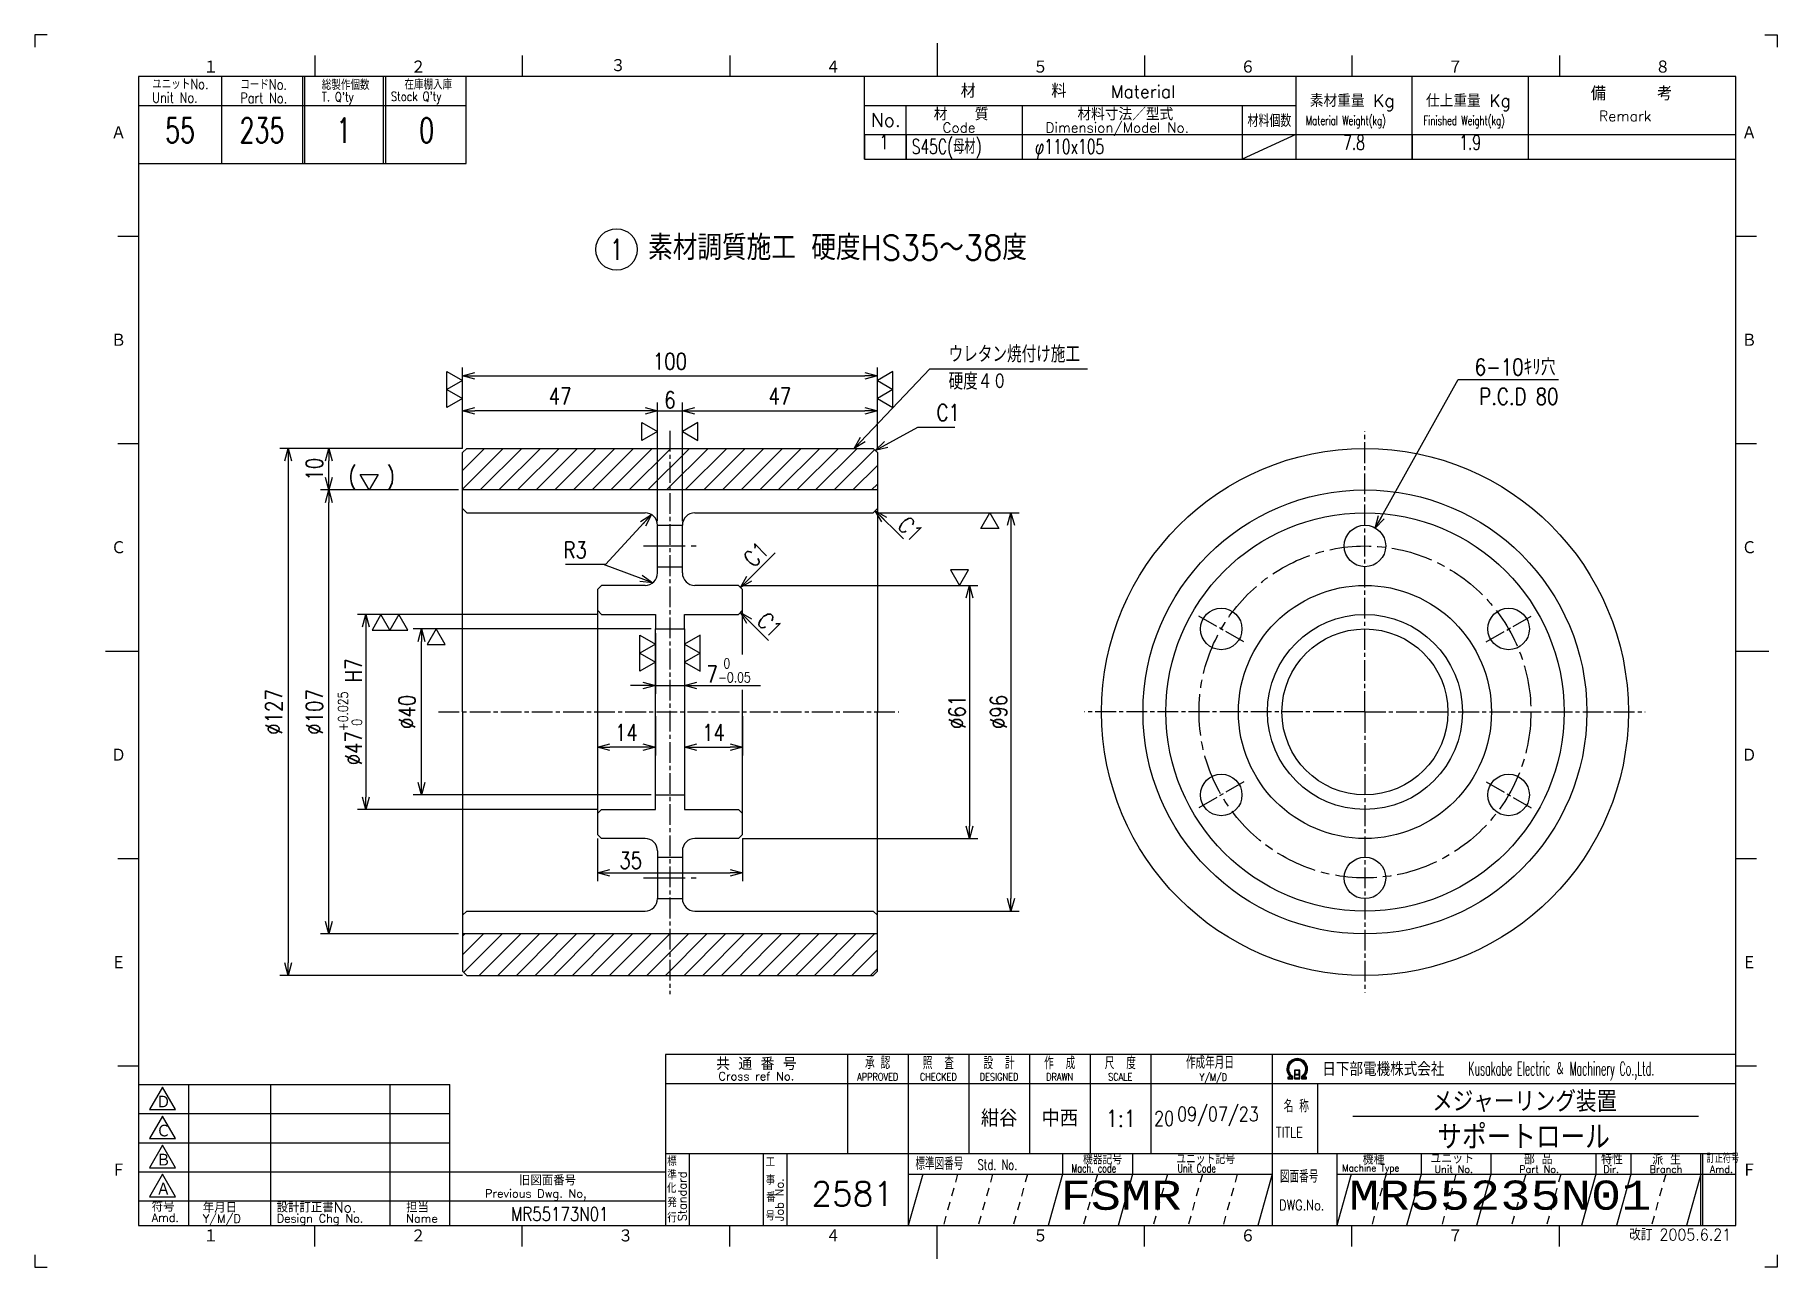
# Model space of a CAD drawing. Extents: x 0 to 420, y 0 to 297.
import ezdxf
from ezdxf.enums import TextEntityAlignment as Align

# ---------------------------------------------------------------- set-up
doc = ezdxf.new("R2010")
doc.units = 0
for name, pattern in [('GEN3A', [3.5, 2, -1.5]), ('GEN7', [15, 10, -1.5, 2, -1.5]), ('GEN7A', [7.5, 5, -0.75, 1, -0.75])]:
    doc.linetypes.add(name, pattern=pattern)
doc.layers.get('0').update_dxf_attribs({"linetype": 'CONTINUOUS'})
doc.layers.get('DEFPOINTS').update_dxf_attribs({"linetype": 'CONTINUOUS'})
for name, color, linetype in [('2', 5, 'CONTINUOUS'), ('4', 3, 'CONTINUOUS'), ('5', 3, 'CONTINUOUS'), ('6', 52, 'CONTINUOUS'), ('7', 4, 'GEN7'), ('7A', 4, 'GEN7A'), ('8', 1, 'CONTINUOUS'), ('RAHM2', 1, 'CONTINUOUS'), ('RAHM3', 52, 'CONTINUOUS')]:
    doc.layers.add(name, color=color, linetype=linetype)
doc.styles.add('DIMENSION', font='monotxt.shx', dxfattribs={"bigfont": 'bigfont.shx'})
doc.styles.get("Standard").update_dxf_attribs({"font": 'romans.shx', "width": 0.8, "bigfont": 'extfont.shx'})
doc.dimstyles.new('GEN-ISO', dxfattribs={"dimtxt": 4, "dimasz": 3, "dimexe": 2, "dimexo": 1, "dimgap": 1, "dimtad": 3, "dimdec": 3, "dimrnd": 0.001, "dimdsep": 46, "dimtxsty": 'Standard', "dimblk": 'OPEN30', "dimcen": 0, "dimclrt": 52, "dimadec": 0, "dimazin": 0, "dimtp": 0.1, "dimtm": 0.1, "dimtfac": 0.6, "dimtdec": 3, "dimtmove": 2, "dimatfit": 3, "dimldrblk": 'OPEN30', "dimfxl": 0, "dimarcsym": 0})
pattern_1 = [(45, (14.3644, 0), (-2.245064, 2.245064), [])]

# ---------------------------------------------------------------- blocks, each defined once
blk = doc.blocks.new('1A3ﾌﾞﾋﾝ')
at = {"layer": 'RAHM2', "color": 5, "linetype": 'Continuous'}
for p, q in [((3, 297), (0, 297)), ((0, 297), (0, 294)), ((217.5, 295), (217.5, 287)), ((417, 297), (420, 297)), ((420, 297), (420, 294)), ((67.5, 292), (67.5, 287)), ((117.5, 292), (117.5, 287)), ((167.5, 292), (167.5, 287)), ((267.5, 292), (267.5, 287)), ((317.5, 292), (317.5, 287)), ((367.5, 292), (367.5, 287)), ((410, 287), (25, 287)), ((25, 287), (25, 10)), ((104, 266), (104, 287)), ((410, 10), (410, 287)), ((25, 266), (64.5, 266)), ((64.5, 266), (104, 266)), ((20, 248.5), (25, 248.5)), ((410, 248.5), (415, 248.5)), ((20, 198.5), (25, 198.5)), ((410, 198.5), (415, 198.5)), ((17, 148.5), (25, 148.5)), ((410, 148.5), (418, 148.5)), ((20, 98.5), (25, 98.5)), ((410, 98.5), (415, 98.5)), ((20, 48.5), (25, 48.5)), ((410, 48.5), (415, 48.5)), ((25, 10), (410, 10)), ((67.5, 5), (67.5, 10)), ((117.5, 5), (117.5, 10)), ((217.5, 2), (217.5, 10)), ((267.5, 5), (267.5, 10)), ((317.5, 5), (317.5, 10)), ((367.5, 5), (367.5, 10)), ((0, 3), (0, 0)), ((0, 0), (3, 0)), ((420, 0), (417, 0)), ((420, 3), (420, 0))]:
    blk.add_line(p, q, dxfattribs=at)
at = {"layer": 'RAHM2', "color": 7, "linetype": 'Continuous'}
for p, q in [((45, 287), (45, 266)), ((64.5, 287), (64.5, 266)), ((65, 287), (65, 266)), ((84, 287), (84, 266)), ((84.5, 287), (84.5, 266)), ((200, 267), (200, 287)), ((304, 287), (304, 267)), ((332, 267), (332, 287)), ((360, 287), (360, 267)), ((25, 280), (64.5, 280)), ((64.5, 280), (104, 280)), ((200, 280), (304, 280)), ((210, 267), (210, 280)), ((238, 280), (238, 267)), ((291, 280), (291, 267)), ((200, 273), (410, 273)), ((304, 273), (291, 267)), ((200, 267), (410, 267)), ((195.93, 51.26), (195.93, 27.42)), ((210.55, 51.26), (210.55, 10)), ((225.18, 51.26), (225.18, 27.42)), ((239.8, 51.26), (239.8, 27.42)), ((254.43, 51.26), (254.43, 27.42)), ((269.05, 51.26), (269.05, 27.42)), ((298.3, 51.26), (298.3, 10)), ((25, 44), (100, 44)), ((37, 44), (37, 10)), ((56.8, 44), (56.8, 10)), ((85.6, 44), (85.6, 10)), ((100, 10), (100, 44)), ((152.05, 44.26), (410, 44.26)), ((269.05, 44.26), (269.05, 27.42)), ((298.3, 44.26), (298.3, 44.26)), ((309.17, 44.26), (309.17, 27.42)), ((25, 37), (100, 37)), ((25, 30), (100, 30)), ((152.05, 27.42), (410, 27.42)), ((157.77, 27.42), (157.77, 10)), ((175.59, 27.42), (175.59, 10)), ((181.3, 27.42), (181.3, 10)), ((247.73, 27.42), (247.73, 22.42)), ((264.59, 27.42), (264.59, 22.42)), ((313.83, 27.42), (313.83, 10)), ((334.15, 27.42), (334.15, 22.42)), ((351, 27.42), (351, 22.42)), ((376.29, 27.42), (376.29, 22.42)), ((384.72, 27.42), (384.72, 22.42)), ((401.57, 10), (401.57, 27.42)), ((402.07, 10), (402.07, 27.42)), ((25, 23), (100, 23)), ((100, 23), (152.05, 23)), ((210.55, 22.42), (298.3, 22.42)), ((313.83, 22.42), (410, 22.42)), ((25, 16), (100, 16)), ((100, 16), (152.05, 16)), ((167.5, 5), (167.5, 10))]:
    blk.add_line(p, q, dxfattribs=at)
at = {"layer": 'RAHM2', "color": 3, "linetype": 'Continuous'}
for p, q in [((317.73, 36.35), (401.03, 36.35)), ((214.02, 22.42), (210.55, 10)), ((247.73, 22.42), (244.26, 10)), ((264.59, 22.42), (261.12, 10)), ((298.3, 22.42), (294.83, 10)), ((334.15, 22.42), (330.68, 10)), ((351, 22.42), (347.54, 10)), ((376.29, 22.42), (372.82, 10)), ((384.72, 22.42), (381.25, 10))]:
    blk.add_line(p, q, dxfattribs=at)
at = {"layer": 'RAHM2', "color": 3, "linetype": 'GEN3A'}
for p, q in [((222.44, 22.42), (218.98, 10)), ((230.87, 22.42), (227.41, 10)), ((239.3, 22.42), (235.84, 10)), ((256.16, 22.42), (252.69, 10)), ((273.01, 22.42), (269.55, 10)), ((281.44, 22.42), (277.98, 10)), ((289.87, 22.42), (286.41, 10)), ((325.72, 22.42), (322.25, 10)), ((342.57, 22.42), (339.11, 10)), ((359.43, 22.42), (355.97, 10)), ((367.86, 22.42), (364.39, 10)), ((393.14, 22.42), (389.68, 10))]:
    blk.add_line(p, q, dxfattribs=at)
at = {"layer": 'RAHM2', "color": 5, "linetype": 'Continuous'}
blk.add_lwpolyline([(410, 51.26), (152.05, 51.26), (152.05, 10)], dxfattribs=at)
at = {"layer": 'RAHM2', "color": 7, "linetype": 'Continuous'}
for points in [[(303.62, 47.51), (303.62, 45.4), (304.92, 45.4), (304.92, 47.51), (303.62, 47.51)], [(303.77, 47.36), (303.77, 46.53), (304.77, 46.53), (304.77, 47.36), (303.77, 47.36)], [(304.77, 46.38), (304.77, 45.55), (303.77, 45.55), (303.77, 46.38), (304.77, 46.38)], [(302.02, 45.4), (303.22, 45.4), (303.22, 46.01)], [(302.02, 45.58), (302.97, 45.58), (302.97, 45.91)], [(302.72, 45.82), (302.72, 45.75), (302.02, 45.75), (302.02, 45.4)], [(305.32, 45.98), (305.32, 45.4), (306.58, 45.4), (306.58, 45.75), (305.85, 45.75), (305.85, 45.8)], [(305.57, 45.87), (305.57, 45.58), (306.58, 45.58)]]:
    blk.add_lwpolyline(points, dxfattribs=at)
for points in [[(30.79, 43.41), (27.65, 37.97), (33.92, 37.97)], [(30.79, 36.41), (27.65, 30.97), (33.92, 30.97)], [(30.79, 29.41), (27.65, 23.97), (33.92, 23.97)], [(30.79, 22.41), (27.65, 16.97), (33.92, 16.97)]]:
    blk.add_lwpolyline(points, close=True, dxfattribs=at)
at = {"layer": 'RAHM2', "color": 3, "linetype": 'Continuous'}
for points in [[(317.29, 22.42), (313.83, 10)], [(401.57, 22.42), (401.57, 22.42), (398.11, 10)]]:
    blk.add_lwpolyline(points, dxfattribs=at)
at = {"layer": 'RAHM2', "color": 7, "linetype": 'Continuous'}
for radius, start, end in [(2.5, 308.2706, 230.8952), (2.28, 303.9949, 234.4013), (2.06, 299.8294, 238.4756)]:
    blk.add_arc((304.3, 47.76), radius, start, end, dxfattribs=at)
at = {"layer": '4', "width": 0.9}
blk.add_text('改訂 2005.6.21', height=2.8, dxfattribs=at).set_placement((408.91, 6.44), align=Align.RIGHT)
at = {"layer": 'RAHM2', "color": 5, "linetype": 'Continuous'}
for s, p in [('１', (40.6, 287.58)), ('２', (90.6, 287.58)), ('４', (190.6, 287.58)), ('５', (240.6, 287.58)), ('６', (290.6, 287.58)), ('７', (340.6, 287.58)), ('８', (390.6, 287.58)), ('Ａ', (18.36, 271.74)), ('Ａ', (411.44, 271.74)), ('Ｂ', (18.36, 221.74)), ('Ｂ', (411.44, 221.74)), ('Ｃ', (18.36, 171.74)), ('Ｃ', (411.44, 171.74)), ('Ｄ', (18.36, 121.74)), ('Ｄ', (411.44, 121.74)), ('Ｅ', (18.36, 71.74)), ('Ｅ', (411.44, 71.74)), ('Ｆ', (18.36, 21.74)), ('Ｆ', (411.44, 21.74)), ('１', (40.6, 5.87)), ('２', (90.6, 5.87)), ('３', (140.6, 5.87)), ('４', (190.6, 5.87)), ('５', (240.6, 5.87)), ('６', (290.6, 5.87)), ('７', (340.6, 5.87))]:
    blk.add_text(s, height=3.31, dxfattribs=at).set_placement(p)
blk.add_text('３', height=3.31, dxfattribs=at).set_placement((140.6, 289.58), align=Align.MIDDLE)
at = {"layer": 'RAHM2', "color": 7, "linetype": 'Continuous'}
for s, height, width, p in [('ユニットNo.', 2.5, 0.8, (28.29, 283.92)), ('コードNo.', 2.5, 0.8, (49.52, 283.81)), ('総製作個数', 2.5, 0.8, (69.17, 283.72)), ('在庫棚入庫', 2.5, 0.8, (89.08, 283.82)), ('Unit No.', 2.5, 0.8, (28.29, 280.64)), ('Part No.', 2.5, 0.8, (49.52, 280.53)), ("T. Q'ty", 2.2, 0.8, (69.17, 280.96)), ("Stock Q'ty", 2.2, 0.8, (85.8, 281.06)), ('材料個数', 3, 0.8, (292.32, 274.79)), ('Material Weight(kg)', 2.2, 0.68, (306.37, 275.25)), ('Finished Weight(kg)', 2.2, 0.68, (334.74, 275.25)), ('作成年月日', 3, 0.7, (277.49, 47.82)), ('Y/M/D', 1.8, 0.8, (280.79, 44.87)), ('Kusakabe Electric ＆ Machinery Co.,Ltd.', 3.3108, 0.5, (345.56, 46.19)), ('名 称', 3, 0.7, (301.06, 37.33)), ('20', 3.5, 0.8, (269.81, 34.08)), ('TITLE', 2.5, 0.8, (299.18, 31.25)), ('標準図番号', 3, 0.7, (212.26, 23.44)), ('Std. No.', 2.5, 0.7, (227.23, 23.44)), ('機器記号', 2.5, 0.7, (252.65, 24.77)), ('ユニット記号', 2.5, 0.7, (275.14, 24.85)), ('訂正符号', 2, 0.7, (403.01, 25.16)), ('Mach. code', 2, 0.7, (249.86, 22.83)), ('Unit Code', 2, 0.7, (275.45, 22.83)), ('図面番号', 3, 0.7, (300.15, 20.37)), ('Machine Type', 1.7, 0.9, (315.15, 23.05))]:
    blk.add_text(s, height=height, dxfattribs=dict(at, width=width)).set_placement(p)
for s, height, p in [('材\u3000\u3000\u3000\u3000\u3000料', 3.311, (223.18, 281.82)), ('Material', 3, (259.34, 281.82)), ('素材重量 Kg', 3, (307.35, 279.63)), ('仕上重量 Kg', 3, (335.35, 279.63)), ('備     考', 3.311, (375.08, 281.21)), ('No.', 3.311, (201.5, 274.82)), ('材\u3000\u3000質', 3, (216.68, 276.39)), ('材料寸法／型式', 3, (251.33, 276.39)), ('Remark', 2.5, (377.03, 276.16)), ('Code', 2.4, (218.82, 273.45)), ('Dimension/Model No.', 2.4, (243.65, 273.45)), ('Ｄ', 3.2, (29.23, 38.2)), ('Ｃ', 3.2, (29.23, 31.2)), ('Ｂ', 3.2, (29.23, 24.2)), ('標', 2, (152.44, 24.43)), ('工', 2, (176.15, 24.24)), ('機種', 2.4, (320.08, 24.76)), ('ユニット', 2.4, (336.39, 24.96)), ('部 品', 2.4, (358.93, 24.79)), ('特性', 2.4, (377.55, 24.78)), ('派 生', 2.4, (389.89, 24.72)), ('旧図面番号', 2.5, (116.71, 19.69)), ('準', 2, (152.47, 21.11)), ('事', 2, (176.17, 19.92)), ('Unit No.', 1.7, (337.39, 22.76)), ('Part No.', 1.7, (357.81, 22.76)), ('Dir.', 1.7, (378.09, 22.76)), ('Branch', 1.7, (389.24, 22.76)), ('Amd.', 1.7, (403.74, 22.76)), ('Ａ', 3.2, (29.23, 17.2)), ('Previous Dwg. No,', 2, (108.5, 16.75)), ('化', 2, (152.37, 17.95)), ('番', 2, (176.31, 15.76)), ('Amd.', 2, (28.17, 10.93)), ('符号', 2.5, (28.17, 13.37)), ('Y/M/D', 2, (40.49, 10.7)), ('年月日', 2.5, (40.49, 13.14)), ('設計訂正書No.', 2.5, (58.29, 13.18)), ('Design Chg No.', 2, (58.29, 10.75)), ('担当', 2.5, (89.5, 13.18)), ('Name', 2, (89.5, 10.75)), ('行', 2, (152.46, 10.82)), ('発', 2, (152.46, 14.47)), ('号', 2, (176.11, 11.28))]:
    blk.add_text(s, height=height, dxfattribs=at).set_placement(p)
for s, height, p in [('共 通 番 号', 3, (173.93, 49.14)), ('Cross ref No.', 2, (173.93, 46.01))]:
    blk.add_text(s, height=height, dxfattribs=at).set_placement(p, align=Align.MIDDLE)
for s, height, width, p in [('承 認', 3, 0.7, (203.18, 49.35)), ('照  査', 3, 0.7, (217.8, 49.35)), ('設  計', 3, 0.7, (232.43, 49.35)), ('作  成', 3, 0.7, (247.05, 49.35)), ('尺  度', 3, 0.7, (261.67, 49.35)), ('APPROVED', 1.8, 0.8, (203.18, 45.85)), ('CHECKED', 1.8, 0.8, (217.8, 45.85)), ('DESIGNED', 1.8, 0.8, (232.43, 45.85)), ('DRAWN', 1.8, 0.8, (247.05, 45.85)), ('SCALE', 1.8, 0.8, (261.67, 45.85)), ('DWG.No.', 2.5, 0.8, (305.41, 14.96))]:
    blk.add_text(s, height=height, dxfattribs=dict(at, width=width)).set_placement(p, align=Align.MIDDLE)
at = {"layer": 'RAHM2', "color": 7, "linetype": 'Continuous', "width": 0.844147}
blk.add_text('日下部電機株式会社', height=3.311, dxfattribs=at).set_placement((310.35, 46.06), (339.79, 46.06), align=Align.FIT)
at = {"layer": 'RAHM2', "color": 7, "linetype": 'Continuous'}
for s, p in [('Standard', (157.07, 11.05)), ('Job No.', (180.5, 11.05))]:
    blk.add_text(s, height=2, rotation=90, dxfattribs=at).set_placement(p)
at = {"layer": 'RAHM2', "color": 5, "linetype": 'Continuous', "width": 0.7}
for tag, p in [('HEADER3', (35, 274.01)), ('HEADER4', (54.75, 274)), ('HEADER15', (74.49, 274)), ('HEADER16', (94.43, 274))]:
    blk.add_attdef(tag, text='', height=6, dxfattribs=at).set_placement(p, align=Align.MIDDLE)
at = {"layer": 'RAHM2', "color": 7, "linetype": 'Continuous'}
blk.add_attdef('HEADER5', text='', height=2.5, dxfattribs=at).set_placement((63.69, 267.1), align=Align.BOTTOM_RIGHT)
for tag, height, width, p in [('HEADER1', 5, 0.9, (359.12, 40.15)), ('HEADER25', 3.2, 0.63, (46.91, 40.38)), ('HEADER23', 3.33, 0.8, (71.4, 40.2)), ('HEADER24', 3.5, 0.8, (92.57, 40.22)), ('HEADER7', 5, 0.8, (174.38, 35.8)), ('GEN-TITLE-SCA', 4, 0.85, (261.79, 35.85)), ('HEADER22', 3.2, 0.63, (46.91, 33.38)), ('HEADER20', 3.33, 0.8, (71.4, 33.2)), ('HEADER21', 3.5, 0.8, (92.57, 33.22)), ('HEADER2', 6, 0.9, (358.89, 31.68)), ('HEADER19', 3.2, 0.63, (46.91, 26.38)), ('HEADER17', 3.33, 0.8, (71.4, 26.2)), ('HEADER18', 3.5, 0.8, (92.57, 26.22)), ('HEADER11', 3.2, 0.63, (46.91, 19.38)), ('HEADER9', 3.33, 0.8, (71.4, 19.2)), ('HEADER10', 3.5, 0.8, (92.57, 19.22)), ('HEADER14', 3.31, 0.8, (126.54, 12.82))]:
    blk.add_attdef(tag, text='', height=height, dxfattribs=dict(at, width=width)).set_placement(p, align=Align.MIDDLE)
for tag, p in [('HEADER27', (232.45, 36.09)), ('HEADER26', (247.07, 36.09))]:
    blk.add_attdef(tag, text='', height=4, dxfattribs=at).set_placement(p, align=Align.MIDDLE)
at = {"layer": 'RAHM2', "color": 7, "linetype": 'Continuous', "width": 0.8}
blk.add_attdef('GEN-TITLE-DAT', text='', height=3.5, dxfattribs=at).set_placement((275.35, 34.1), align=Align.BOTTOM_LEFT)
at = {"layer": 'RAHM2', "color": 5, "linetype": 'Continuous'}
blk.add_attdef('HEADER6', text='', height=5.8, dxfattribs=at).set_placement((207.09, 13.03), align=Align.BOTTOM_RIGHT)
at = {"layer": 'RAHM2', "color": 5, "linetype": 'Continuous', "style": 'DIMENSION', "width": 1.2}
for tag, p in [('HEADER13', (213.56, 11.75)), ('HEADER12', (247.26, 11.72)), ('GEN-TITLE-DWG', (316.79, 11.74))]:
    blk.add_attdef(tag, text='', height=7.02, dxfattribs=at).set_placement(p, align=Align.BOTTOM_LEFT)
at = {"layer": 'RAHM2', "color": 5, "linetype": 'Continuous', "style": 'DIMENSION'}
blk.add_attdef('HEADER8', text='', height=7.02, dxfattribs=at).set_placement((408.58, 11.71), align=Align.BOTTOM_RIGHT)
blk = doc.blocks.new('_Open30')
at = {"color": 0, "linetype": 'ByBlock', "lineweight": -2}
for p, q in [((-1, 0.27), (0, 0)), ((0, 0), (-1, -0.27)), ((0, 0), (-1, 0))]:
    blk.add_line(p, q, dxfattribs=at)
blk = doc.blocks.new('STDBUHIN')
at = {"color": 7}
for p, q in [((0, 0), (0, -6)), ((10, 0), (10, -6)), ((38, 0), (38, -6)), ((91, 0), (91, -6)), ((104, 0), (104, -6)), ((132, 0), (132, -6)), ((160, 0), (160, -6)), ((0, -6), (210, -6))]:
    blk.add_line(p, q, dxfattribs=at)
at = {"layer": 'RAHM3', "color": 7, "width": 0.9}
for tag, p in [('1GENST', (4.710911, -4.609434)), ('4GENST', (96.434633, -4.658422)), ('5GENST', (118, -4.729)), ('6GENST', (146, -4.729))]:
    blk.add_attdef(tag, text='', height=3.5, dxfattribs=at).set_placement(p, align=Align.BOTTOM_CENTER)
at = {"layer": 'RAHM3', "color": 7}
for tag, p, width in [('2GENST', (11.373533, -4.658422), 0.8), ('3GENST', (41.070972, -4.658422), 0.8), ('7GENST', (162.759538, -4.671383), 0.9)]:
    blk.add_attdef(tag, p, '', height=3.5, dxfattribs=dict(at, width=width))
blk = doc.blocks.new('*D4')
at = {"layer": '5', "color": 0, "lineweight": -2}
for p, q in [((170.6, 164.31), (227.31, 164.31)), ((225.31, 161.31), (225.31, 106.31)), ((170.6, 103.31), (227.31, 103.31))]:
    blk.add_line(p, q, dxfattribs=at)
at = {"layer": 'DEFPOINTS', "color": 0}
for p in [(169.6, 164.31), (169.6, 103.31), (225.31, 103.31)]:
    blk.add_point(p, dxfattribs=at)
at = {"layer": '5', "color": 0, "lineweight": -2, "xscale": 3, "yscale": 3, "zscale": 3}
for p, rotation in [((225.31, 164.31), 90), ((225.31, 103.31), 270)]:
    blk.add_blockref('_Open30', p, dxfattribs=dict(at, rotation=rotation))
at = {"layer": '5', "color": 52, "insert": (222.31, 133.81), "char_height": 4, "attachment_point": 5, "rotation": 90}
blk.add_mtext('%%C61', dxfattribs=at)
blk = doc.blocks.new('*D5')
at = {"layer": '5', "color": 0, "lineweight": -2}
for p, q in [((203.1, 181.81), (237.31, 181.81)), ((235.31, 178.81), (235.31, 88.81)), ((203.1, 85.81), (237.31, 85.81))]:
    blk.add_line(p, q, dxfattribs=at)
at = {"layer": 'DEFPOINTS', "color": 0}
for p in [(202.1, 181.81), (202.1, 85.81), (235.31, 85.81)]:
    blk.add_point(p, dxfattribs=at)
at = {"layer": '5', "color": 0, "lineweight": -2, "xscale": 3, "yscale": 3, "zscale": 3}
for p, rotation in [((235.31, 181.81), 90), ((235.31, 85.81), 270)]:
    blk.add_blockref('_Open30', p, dxfattribs=dict(at, rotation=rotation))
at = {"layer": '5', "color": 52, "insert": (232.31, 133.81), "char_height": 4, "attachment_point": 5, "rotation": 90}
blk.add_mtext('%%C96', dxfattribs=at)
blk = doc.blocks.new('*D6')
at = {"layer": '5', "color": 0, "lineweight": -2}
for p, q in [((135.6, 157.31), (77.76, 157.31)), ((79.76, 154.31), (79.76, 113.31)), ((135.6, 110.31), (77.76, 110.31))]:
    blk.add_line(p, q, dxfattribs=at)
at = {"layer": 'DEFPOINTS', "color": 0}
for p in [(136.6, 157.31), (79.76, 110.31), (136.6, 110.31)]:
    blk.add_point(p, dxfattribs=at)
at = {"layer": '5', "color": 0, "lineweight": -2, "xscale": 3, "yscale": 3, "zscale": 3}
for p, rotation in [((79.76, 157.31), 90), ((79.76, 110.31), 270)]:
    blk.add_blockref('_Open30', p, dxfattribs=dict(at, rotation=rotation))
at = {"layer": '5', "color": 52, "insert": (75.96, 133.81), "char_height": 4, "attachment_point": 5, "rotation": 90}
blk.add_mtext('%%c47{\\H2.400000;\\S+0.025^  0;} H7', dxfattribs=at)
blk = doc.blocks.new('*D7')
at = {"layer": '5', "color": 0, "lineweight": -2}
for p, q in [((102.1, 187.31), (68.89, 187.31)), ((70.89, 83.31), (70.89, 184.31)), ((102.1, 80.31), (68.89, 80.31))]:
    blk.add_line(p, q, dxfattribs=at)
at = {"layer": 'DEFPOINTS', "color": 0}
for p in [(70.89, 187.31), (103.1, 187.31), (103.1, 80.31)]:
    blk.add_point(p, dxfattribs=at)
at = {"layer": '5', "color": 0, "lineweight": -2, "xscale": 3, "yscale": 3, "zscale": 3}
for p, rotation in [((70.89, 187.31), 90), ((70.89, 80.31), 270)]:
    blk.add_blockref('_Open30', p, dxfattribs=dict(at, rotation=rotation))
at = {"layer": '5', "color": 52, "insert": (67.39, 133.81), "char_height": 4, "attachment_point": 5, "rotation": 90}
blk.add_mtext('%%c107', dxfattribs=at)
blk = doc.blocks.new('*D8')
at = {"layer": '5', "color": 0, "lineweight": -2}
for p, q in [((103.1, 197.31), (59.08, 197.31)), ((61.08, 194.31), (61.08, 73.31)), ((103.1, 70.31), (59.08, 70.31))]:
    blk.add_line(p, q, dxfattribs=at)
at = {"layer": 'DEFPOINTS', "color": 0}
for p in [(104.1, 197.31), (61.08, 70.31), (104.1, 70.31)]:
    blk.add_point(p, dxfattribs=at)
at = {"layer": '5', "color": 0, "lineweight": -2, "xscale": 3, "yscale": 3, "zscale": 3}
for p, rotation in [((61.08, 197.31), 90), ((61.08, 70.31), 270)]:
    blk.add_blockref('_Open30', p, dxfattribs=dict(at, rotation=rotation))
at = {"layer": '5', "color": 52, "insert": (57.58, 133.81), "char_height": 4, "attachment_point": 5, "rotation": 90}
blk.add_mtext('%%c127', dxfattribs=at)
blk = doc.blocks.new('*D9')
at = {"layer": '5', "color": 0, "lineweight": -2}
for p, q in [((149.6, 152.81), (149.6, 138.19)), ((156.6, 152.81), (156.6, 138.19)), ((146.6, 140.19), (143.6, 140.19)), ((149.6, 140.19), (156.6, 140.19)), ((159.6, 140.19), (162.6, 140.19))]:
    blk.add_line(p, q, dxfattribs=at)
at = {"layer": 'DEFPOINTS', "color": 0}
for p in [(149.6, 153.81), (156.6, 153.81), (156.6, 140.19)]:
    blk.add_point(p, dxfattribs=at)
at = {"layer": '5', "color": 0, "lineweight": -2, "xscale": 3, "yscale": 3, "zscale": 3}
blk.add_blockref('_Open30', (149.6, 140.19), dxfattribs=at)
at = {"layer": '5', "color": 0, "lineweight": -2, "xscale": 3, "yscale": 3, "zscale": 3, "rotation": 180}
blk.add_blockref('_Open30', (156.6, 140.19), dxfattribs=at)
at = {"layer": '5', "color": 52, "insert": (167.26, 143.81), "char_height": 4, "attachment_point": 5}
blk.add_mtext('7{\\H2.400000;\\S 0^ -0.05;}', dxfattribs=at)
blk = doc.blocks.new('*D10')
at = {"layer": '5', "color": 0, "lineweight": -2}
for p, q in [((148.6, 153.81), (91.22, 153.81)), ((93.22, 116.81), (93.22, 150.81)), ((148.6, 113.81), (91.22, 113.81))]:
    blk.add_line(p, q, dxfattribs=at)
at = {"layer": 'DEFPOINTS', "color": 0}
for p in [(93.22, 153.81), (149.6, 153.81), (149.6, 113.81)]:
    blk.add_point(p, dxfattribs=at)
at = {"layer": '5', "color": 0, "lineweight": -2, "xscale": 3, "yscale": 3, "zscale": 3}
for p, rotation in [((93.22, 153.81), 90), ((93.22, 113.81), 270)]:
    blk.add_blockref('_Open30', p, dxfattribs=dict(at, rotation=rotation))
at = {"layer": '5', "color": 52, "insert": (89.72, 133.81), "char_height": 4, "attachment_point": 5, "rotation": 90}
blk.add_mtext('%%c40', dxfattribs=at)
blk = doc.blocks.new('*D11')
at = {"layer": '5', "color": 0, "lineweight": -2}
for p, q in [((135.6, 103.31), (135.6, 93.03)), ((170.6, 103.31), (170.6, 93.03)), ((138.6, 95.03), (167.6, 95.03))]:
    blk.add_line(p, q, dxfattribs=at)
at = {"layer": 'DEFPOINTS', "color": 0}
for p in [(135.6, 104.31), (170.6, 104.31), (170.6, 95.03)]:
    blk.add_point(p, dxfattribs=at)
at = {"layer": '5', "color": 0, "lineweight": -2, "xscale": 3, "yscale": 3, "zscale": 3, "rotation": 180}
blk.add_blockref('_Open30', (135.6, 95.03), dxfattribs=at)
at = {"layer": '5', "color": 0, "lineweight": -2, "xscale": 3, "yscale": 3, "zscale": 3}
blk.add_blockref('_Open30', (170.6, 95.03), dxfattribs=at)
at = {"layer": '5', "color": 52, "insert": (143.64, 98.03), "char_height": 4, "attachment_point": 5}
blk.add_mtext('35', dxfattribs=at)
blk = doc.blocks.new('*D12')
at = {"layer": '5', "color": 0, "lineweight": -2}
for p, q in [((156.6, 132.81), (156.6, 123.33)), ((170.6, 132.81), (170.6, 123.33)), ((159.6, 125.33), (167.6, 125.33))]:
    blk.add_line(p, q, dxfattribs=at)
at = {"layer": 'DEFPOINTS', "color": 0}
for p in [(156.6, 133.81), (170.6, 133.81), (170.6, 125.33)]:
    blk.add_point(p, dxfattribs=at)
at = {"layer": '5', "color": 0, "lineweight": -2, "xscale": 3, "yscale": 3, "zscale": 3, "rotation": 180}
blk.add_blockref('_Open30', (156.6, 125.33), dxfattribs=at)
at = {"layer": '5', "color": 0, "lineweight": -2, "xscale": 3, "yscale": 3, "zscale": 3}
blk.add_blockref('_Open30', (170.6, 125.33), dxfattribs=at)
at = {"layer": '5', "color": 52, "insert": (163.6, 128.83), "char_height": 4, "attachment_point": 5}
blk.add_mtext('14', dxfattribs=at)
blk = doc.blocks.new('*D13')
at = {"layer": '5', "color": 0, "lineweight": -2}
for p, q in [((135.6, 132.81), (135.6, 123.33)), ((149.6, 132.81), (149.6, 123.33)), ((146.6, 125.33), (138.6, 125.33))]:
    blk.add_line(p, q, dxfattribs=at)
at = {"layer": 'DEFPOINTS', "color": 0}
for p in [(135.6, 133.81), (149.6, 133.81), (135.6, 125.33)]:
    blk.add_point(p, dxfattribs=at)
at = {"layer": '5', "color": 0, "lineweight": -2, "xscale": 3, "yscale": 3, "zscale": 3, "rotation": 180}
blk.add_blockref('_Open30', (135.6, 125.33), dxfattribs=at)
at = {"layer": '5', "color": 0, "lineweight": -2, "xscale": 3, "yscale": 3, "zscale": 3}
blk.add_blockref('_Open30', (149.6, 125.33), dxfattribs=at)
at = {"layer": '5', "color": 52, "insert": (142.6, 128.83), "char_height": 4, "attachment_point": 5}
blk.add_mtext('14', dxfattribs=at)
blk = doc.blocks.new('*D14')
at = {"layer": '5', "color": 0, "lineweight": -2}
for p, q in [((103.1, 197.31), (68.89, 197.31)), ((70.89, 190.31), (70.89, 194.31)), ((102.1, 187.31), (68.89, 187.31))]:
    blk.add_line(p, q, dxfattribs=at)
at = {"layer": 'DEFPOINTS', "color": 0}
for p in [(70.89, 197.31), (104.1, 197.31), (103.1, 187.31)]:
    blk.add_point(p, dxfattribs=at)
at = {"layer": '5', "color": 0, "lineweight": -2, "xscale": 3, "yscale": 3, "zscale": 3}
for p, rotation in [((70.89, 197.31), 90), ((70.89, 187.31), 270)]:
    blk.add_blockref('_Open30', p, dxfattribs=dict(at, rotation=rotation))
at = {"layer": '5', "color": 52, "insert": (67.39, 192.31), "char_height": 4, "attachment_point": 5, "rotation": 90}
blk.add_mtext('10', dxfattribs=at)
blk = doc.blocks.new('GENBALLOON1')
blk.add_circle((0, 0), 5)
at = {"flags": 1}
blk.add_attdef('GEN_PARENT', text='', height=2.5, dxfattribs=at).set_placement((0, 0), align=Align.MIDDLE)
blk.add_attdef('REF_NO', text='', height=3.5).set_placement((0, 0), align=Align.MIDDLE)
at = {"color": 7, "flags": 1}
for tag, p in [('5GENINF', (6.43, 0.96)), ('6GENINF', (6.43, 0.63)), ('7GENINF', (6.43, 0.3)), ('8GENINF', (6.43, -0.04)), ('9GENINF', (6.43, -0.37)), ('3GENINF', (6.43, -2.34)), ('4GENINF', (6.43, -2.67)), ('10GENINF', (6.43, -0.7)), ('11GENINF', (6.43, -1)), ('12GENINF', (6.43, -1.34)), ('13GENINF', (6.43, -1.67)), ('14GENINF', (6.43, -2)), ('15GENINF', (6.43, -3)), ('16GENINF', (6.43, -3.34)), ('17GENINF', (6.43, -3.7)), ('18GENINF', (6.43, -4.04)), ('19GENINF', (6.43, -4.37)), ('20GENINF', (6.43, -4.7)), ('21GENINF', (6.43, -5.04)), ('22GENINF', (6.43, -5.37))]:
    blk.add_attdef(tag, p, '', height=0.2, dxfattribs=at)
blk = doc.blocks.new('*D15')
at = {"layer": '5', "color": 0, "lineweight": -2}
for p, q in [((103.1, 197.31), (103.1, 216.81)), ((106.1, 214.81), (200.1, 214.81)), ((203.1, 197.31), (203.1, 216.81))]:
    blk.add_line(p, q, dxfattribs=at)
at = {"layer": 'DEFPOINTS', "color": 0}
for p in [(203.1, 214.81), (103.1, 196.31), (203.1, 196.31)]:
    blk.add_point(p, dxfattribs=at)
at = {"layer": '5', "color": 0, "lineweight": -2, "xscale": 3, "yscale": 3, "zscale": 3, "rotation": 180}
blk.add_blockref('_Open30', (103.1, 214.81), dxfattribs=at)
at = {"layer": '5', "color": 0, "lineweight": -2, "xscale": 3, "yscale": 3, "zscale": 3}
blk.add_blockref('_Open30', (203.1, 214.81), dxfattribs=at)
at = {"layer": '5', "color": 52, "insert": (153.1, 218.31), "char_height": 4, "attachment_point": 5}
blk.add_mtext('100', dxfattribs=at)
blk = doc.blocks.new('*D16')
at = {"layer": '5', "color": 0, "lineweight": -2}
for p, q in [((147.1, 206.4), (144.1, 206.4)), ((150.1, 179.81), (150.1, 208.4)), ((150.1, 206.4), (156.1, 206.4)), ((156.1, 179.81), (156.1, 208.4)), ((159.1, 206.4), (162.1, 206.4))]:
    blk.add_line(p, q, dxfattribs=at)
at = {"layer": 'DEFPOINTS', "color": 0}
for p in [(156.1, 206.4), (150.1, 178.81), (156.1, 178.81)]:
    blk.add_point(p, dxfattribs=at)
at = {"layer": '5', "color": 0, "lineweight": -2, "xscale": 3, "yscale": 3, "zscale": 3}
blk.add_blockref('_Open30', (150.1, 206.4), dxfattribs=at)
at = {"layer": '5', "color": 0, "lineweight": -2, "xscale": 3, "yscale": 3, "zscale": 3, "rotation": 180}
blk.add_blockref('_Open30', (156.1, 206.4), dxfattribs=at)
at = {"layer": '5', "color": 52, "insert": (153.1, 209.02), "char_height": 4, "attachment_point": 5}
blk.add_mtext('6', dxfattribs=at)
blk = doc.blocks.new('*D17')
at = {"layer": '5', "color": 0, "lineweight": -2}
for p, q in [((156.1, 179.81), (156.1, 208.4)), ((159.1, 206.4), (200.1, 206.4)), ((203.1, 197.31), (203.1, 208.4))]:
    blk.add_line(p, q, dxfattribs=at)
at = {"layer": 'DEFPOINTS', "color": 0}
for p in [(203.1, 206.4), (203.1, 196.31), (156.1, 178.81)]:
    blk.add_point(p, dxfattribs=at)
at = {"layer": '5', "color": 0, "lineweight": -2, "xscale": 3, "yscale": 3, "zscale": 3, "rotation": 180}
blk.add_blockref('_Open30', (156.1, 206.4), dxfattribs=at)
at = {"layer": '5', "color": 0, "lineweight": -2, "xscale": 3, "yscale": 3, "zscale": 3}
blk.add_blockref('_Open30', (203.1, 206.4), dxfattribs=at)
at = {"layer": '5', "color": 52, "insert": (179.6, 209.9), "char_height": 4, "attachment_point": 5}
blk.add_mtext('47', dxfattribs=at)
blk = doc.blocks.new('*D18')
at = {"layer": '5', "color": 0, "lineweight": -2}
for p, q in [((103.1, 197.31), (103.1, 208.4)), ((147.1, 206.4), (106.1, 206.4)), ((150.1, 179.81), (150.1, 208.4))]:
    blk.add_line(p, q, dxfattribs=at)
at = {"layer": 'DEFPOINTS', "color": 0}
for p in [(103.1, 206.4), (103.1, 196.31), (150.1, 178.81)]:
    blk.add_point(p, dxfattribs=at)
at = {"layer": '5', "color": 0, "lineweight": -2, "xscale": 3, "yscale": 3, "zscale": 3, "rotation": 180}
blk.add_blockref('_Open30', (103.1, 206.4), dxfattribs=at)
at = {"layer": '5', "color": 0, "lineweight": -2, "xscale": 3, "yscale": 3, "zscale": 3}
blk.add_blockref('_Open30', (150.1, 206.4), dxfattribs=at)
at = {"layer": '5', "color": 52, "insert": (126.6, 209.9), "char_height": 4, "attachment_point": 5}
blk.add_mtext('47', dxfattribs=at)

msp = doc.modelspace()

# ---------------------------------------------------------------- hatches: boundary and pattern name
at = {"layer": '8'}
h = msp.add_hatch(dxfattribs=at)
h.set_pattern_fill('ANSI31', color=256, style=0)
h.set_pattern_definition(pattern_1)
h.paths.add_polyline_path([(203.0983, 187.309), (203.0983, 196.309), (202.0983, 197.309), (104.0983, 197.309), (103.0983, 196.309), (103.0983, 187.309)])
h = msp.add_hatch(dxfattribs=at)
h.set_pattern_fill('ANSI31', color=256, style=0)
h.set_pattern_definition(pattern_1)
h.paths.add_polyline_path([(202.0983, 70.309), (203.0983, 71.309), (203.0983, 80.309), (103.0983, 80.309), (103.0983, 71.309), (104.0983, 70.309)])

# ---------------------------------------------------------------- linework, layer by layer
at = {"layer": '2'}
for p, q in [((103.0983, 196.309), (104.0983, 197.309)), ((103.0983, 133.809), (103.0983, 196.309)), ((104.0983, 197.309), (202.0983, 197.309)), ((202.0983, 197.309), (203.0983, 196.309)), ((203.0983, 196.309), (203.0983, 133.809)), ((203.0983, 187.309), (103.0983, 187.309)), ((104.0983, 181.809), (103.0983, 182.809)), ((104.0983, 181.809), (147.0983, 181.809)), ((159.0983, 181.809), (202.0983, 181.809)), ((202.0983, 181.809), (203.0983, 182.809)), ((150.0983, 167.309), (150.0983, 178.809)), ((150.0983, 178.809), (156.0983, 178.809)), ((156.0983, 167.309), (156.0983, 178.809)), ((150.0983, 168.809), (156.0983, 168.809)), ((135.5983, 163.309), (136.5983, 164.309)), ((147.0983, 164.309), (136.5983, 164.309)), ((169.5983, 164.309), (159.0983, 164.309)), ((169.5983, 164.309), (170.5983, 163.309)), ((135.5983, 163.309), (135.5983, 104.309)), ((170.5983, 147.656), (170.5983, 163.309)), ((149.5983, 113.809), (149.5983, 153.809)), ((156.5983, 153.809), (156.5983, 113.809)), ((170.5983, 104.309), (170.5983, 139.1107)), ((103.0983, 133.809), (103.0983, 71.309)), ((203.0983, 71.309), (203.0983, 133.809)), ((135.5983, 104.309), (136.5983, 103.309)), ((147.0983, 103.309), (136.5983, 103.309)), ((169.5983, 103.309), (159.0983, 103.309)), ((169.5983, 103.309), (170.5983, 104.309)), ((150.0983, 100.309), (150.0983, 88.809)), ((150.0983, 98.809), (156.0983, 98.809)), ((156.0983, 100.309), (156.0983, 88.809)), ((150.0983, 88.809), (156.0983, 88.809)), ((104.0983, 85.809), (103.0983, 84.809)), ((104.0983, 85.809), (147.0983, 85.809)), ((159.0983, 85.809), (202.0983, 85.809)), ((202.0983, 85.809), (203.0983, 84.809)), ((203.0983, 80.309), (103.0983, 80.309)), ((103.0983, 71.309), (104.0983, 70.309)), ((104.0983, 70.309), (202.0983, 70.309)), ((202.0983, 70.309), (203.0983, 71.309))]:
    msp.add_line(p, q, dxfattribs=at)
for points in [[(135.5983, 158.309), (136.5983, 157.309), (149.5983, 157.309), (149.5983, 153.809), (156.5983, 153.809), (156.5983, 157.309), (169.5983, 157.309), (170.5983, 158.309)], [(135.5983, 109.309), (136.5983, 110.309), (149.5983, 110.309), (149.5983, 113.809), (156.5983, 113.809), (156.5983, 110.309), (169.5983, 110.309), (170.5983, 109.309)]]:
    msp.add_lwpolyline(points, dxfattribs=at)
for centre, radius in [((320.6323, 133.809), 63.5), ((320.6323, 133.809), 53.5), ((320.6323, 133.809), 48), ((320.6323, 173.809), 5), ((320.6323, 133.809), 30.5), ((285.9912, 153.809), 5), ((320.6323, 133.809), 23.5), ((355.2733, 153.809), 5), ((320.6323, 133.809), 20), ((285.9912, 113.809), 5), ((355.2733, 113.809), 5), ((320.6323, 93.809), 5)]:
    msp.add_circle(centre, radius, dxfattribs=at)
for centre, start, end in [((147.0983, 178.809), 0, 90), ((159.0983, 178.809), 90, 180), ((147.0983, 167.309), 270, 0), ((159.0983, 167.309), 180, 270), ((147.0983, 100.309), 0, 90), ((159.0983, 100.309), 90, 180), ((147.0983, 88.809), 270, 0), ((159.0983, 88.809), 180, 270)]:
    msp.add_arc(centre, 3, start, end, dxfattribs=at)
at = {"layer": '5'}
msp.add_line((161.5983, 140.185), (174.9015, 140.185), dxfattribs=at)
at = {"layer": '7'}
for p, q in [((146.7448, 173.809), (159.4261, 173.809)), ((146.7448, 93.809), (159.4261, 93.809))]:
    msp.add_line(p, q, dxfattribs=at)
msp.add_circle((320.6323, 133.809), 40, dxfattribs=at)
at = {"layer": '7A'}
for p, q in [((153.0983, 201.5639), (153.0983, 65.8112)), ((320.6323, 133.809), (320.6323, 201.3965)), ((291.4126, 150.679), (280.1212, 157.1981)), ((349.8519, 150.679), (361.1433, 157.1981)), ((97.3255, 133.809), (208.3106, 133.809)), ((320.6323, 133.809), (253.0447, 133.809)), ((320.6323, 133.809), (388.2198, 133.809)), ((320.6323, 133.809), (320.6323, 66.2215)), ((291.4126, 116.939), (280.1212, 110.4199)), ((349.8519, 116.939), (361.1433, 110.4199))]:
    msp.add_line(p, q, dxfattribs=at)
at = {"layer": '8'}
for points in [[(103.0983, 213.6824), (99.3483, 211.5174), (99.3483, 215.8474), (103.0983, 213.6824)], [(203.0983, 213.6824), (206.8483, 211.5174), (206.8483, 215.8474), (203.0983, 213.6824)], [(103.0983, 209.3524), (99.3483, 207.1874), (99.3483, 211.5174), (103.0983, 209.3524)], [(203.0983, 209.3524), (206.8483, 207.1874), (206.8483, 211.5174), (203.0983, 209.3524)], [(150.0983, 201.4194), (146.3483, 199.2544), (146.3483, 203.5844), (150.0983, 201.4194)], [(156.0983, 201.4194), (159.8483, 199.2544), (159.8483, 203.5844), (156.0983, 201.4194)], [(80.6057, 187.309), (78.4407, 191.059), (82.7707, 191.059), (80.6057, 187.309)], [(230.1854, 181.809), (232.3504, 178.059), (228.0204, 178.059), (230.1854, 181.809)], [(222.8942, 164.309), (225.0592, 168.059), (220.7292, 168.059), (222.8942, 164.309)], [(83.4399, 157.309), (81.2749, 153.559), (85.6049, 153.559), (83.4399, 157.309)], [(87.7699, 157.309), (85.6049, 153.559), (89.9349, 153.559), (87.7699, 157.309)], [(96.7461, 153.809), (94.5811, 150.059), (98.9111, 150.059), (96.7461, 153.809)], [(149.5983, 150.1251), (145.8483, 147.9601), (145.8483, 152.2901), (149.5983, 150.1251)], [(156.5983, 150.1251), (160.3483, 147.9601), (160.3483, 152.2901), (156.5983, 150.1251)], [(149.5983, 145.7951), (145.8483, 143.6301), (145.8483, 147.9601), (149.5983, 145.7951)], [(156.5983, 145.7951), (160.3483, 143.6301), (160.3483, 147.9601), (156.5983, 145.7951)]]:
    msp.add_lwpolyline(points, close=True, dxfattribs=at)

# ---------------------------------------------------------------- block references
at = {"layer": '2'}
msp.add_blockref('1A3ﾌﾞﾋﾝ', (0, 0), dxfattribs=at).add_auto_attribs({'GEN-TITLE-DWG': 'MR55235N01', 'GEN-TITLE-DAT': '09/07/23', 'GEN-TITLE-SCA': '1:1', 'HEADER1': 'メジャーリング装置', 'HEADER2': 'サポートロール', 'HEADER3': '55', 'HEADER4': '235', 'HEADER6': '2581', 'HEADER12': 'FSMR', 'HEADER14': 'MR55173N01', 'HEADER15': '1', 'HEADER16': '0', 'HEADER27': '紺谷', 'HEADER26': '中西'})
at = {"layer": '5'}
ref = msp.add_blockref('GENBALLOON1', (140.217, 245.2696), dxfattribs=at)
ref.add_attrib('REF_NO', '1', dxfattribs={"color": 7, "height": 5, "width": 0.7}).set_placement((140.217, 245.2696), align=Align.MIDDLE_CENTER)
at = {"layer": 'RAHM2'}
ref = msp.add_blockref('STDBUHIN', (200, 273), dxfattribs=at)
ref.add_attrib('1GENST', '1', dxfattribs={"layer": 'RAHM3', "color": 7, "height": 3.5, "width": 0.7}).set_placement((204.711, 268.3906), align=Align.BOTTOM_CENTER)
ref.add_attrib('2GENST', 'S45C(母材)', (211.3736, 268.3416), dxfattribs={"layer": 'RAHM3', "color": 7, "height": 3.5, "width": 0.7})
ref.add_attrib('3GENST', 'φ110x105', (241.071, 268.3416), dxfattribs={"layer": 'RAHM3', "color": 7, "height": 3.5, "width": 0.7})
ref.add_attrib('5GENST', '7.8', dxfattribs={"layer": 'RAHM3', "color": 7, "height": 3.5, "width": 0.7}).set_placement((318, 268.271), align=Align.BOTTOM_CENTER)
ref.add_attrib('6GENST', '1.9', dxfattribs={"layer": 'RAHM3', "color": 7, "height": 3.5, "width": 0.7}).set_placement((346, 268.271), align=Align.BOTTOM_CENTER)

# ---------------------------------------------------------------- texts
at = {"layer": '5', "color": 52, "char_height": 4}
for s, insert, attachment_point in [('ウレタン焼付け施工', (220.2674, 220.0323), 4), ('6-10ｷﾘ穴', (347.0888, 216.9298), 4), ('硬度４０', (220.2674, 213.4915), 4), ('P.C.D 80', (367.264, 209.8401), 6), ('C1', (217.353, 205.9617), 4), ('R3', (133.0711, 172.8381), 6)]:
    msp.add_mtext(s, dxfattribs=dict(at, insert=insert, attachment_point=attachment_point))
at = {"layer": '6', "width": 0.9}
msp.add_text('素材調質施工 硬度HS35～38度', height=6, dxfattribs=at).set_placement((147.8257, 242.721))
at = {"layer": '6', "width": 0.8}
for rotation, p in [(315, (207.6562, 178.4648)), (45, (173.2474, 168.3639)), (315, (173.7216, 155.3994))]:
    msp.add_text('C1', height=4, rotation=rotation, dxfattribs=at).set_placement(p)
at = {"layer": '8', "width": 0.8}
msp.add_text('(   )', height=4, dxfattribs=at).set_placement((75.6218, 188.6856))

# ---------------------------------------------------------------- dimensions: what is measured, and where the dimension line sits
at = {"layer": '5'}
for base, p1, p2, override, picture, middle in [((203.0983, 214.809), (103.0983, 196.309), (203.0983, 196.309), {"dimgap": 1.5, "dimtp": 0.013, "dimtm": 0}, '*D15', (153.0983, 218.309)), ((103.0983, 206.3958), (150.0983, 178.809), (103.0983, 196.309), {"dimgap": 1.5, "dimtp": 0.025, "dimtm": 0}, '*D18', (126.5983, 209.8958)), ((203.0983, 206.3958), (156.0983, 178.809), (203.0983, 196.309), {"dimgap": 1.5, "dimtp": 0.025, "dimtm": 0}, '*D17', (179.5983, 209.8958)), ((135.5983, 125.3317), (149.5983, 133.809), (135.5983, 133.809), {"dimgap": 1.5, "dimtp": 0, "dimtm": 0.05}, '*D13', (142.5983, 128.8317)), ((170.5983, 125.3317), (156.5983, 133.809), (170.5983, 133.809), {"dimgap": 1.5, "dimtp": 0, "dimtm": 0.05}, '*D12', (163.5983, 128.8317))]:
    dim = msp.add_linear_dim(base=base, p1=p1, p2=p2, dimstyle='GEN-ISO', override=override, dxfattribs=at)
    dim.commit()
    dim.dimension.update_dxf_attribs({"geometry": picture, "text_midpoint": middle})
for base, p1, p2, override, picture, middle in [((156.0983, 206.3958), (150.0983, 178.809), (156.0983, 178.809), {"dimgap": 1.5, "dimtp": 0.025, "dimtm": 0}, '*D16', (153.0983, 209.0187)), ((156.5983, 140.185), (149.5983, 153.809), (156.5983, 153.809), {"dimgap": 1.5, "dimtol": 1, "dimtp": 0, "dimtm": 0.05}, '*D9', (167.2585, 143.8057))]:
    dim = msp.add_linear_dim(base=base, p1=p1, p2=p2, dimstyle='GEN-ISO', override=override, dxfattribs=at)
    dim.commit()
    dim.dimension.update_dxf_attribs({"geometry": picture, "text_midpoint": middle, "dimtype": 160})
for base, p1, p2, text, override, picture, middle in [((61.0793, 70.309), (104.0983, 197.309), (104.0983, 70.309), '%%c<>', {"dimgap": 1.5, "dimtp": 0.025, "dimtm": 0}, '*D8', (57.5793, 133.809)), ((70.8856, 187.309), (103.0983, 80.309), (103.0983, 187.309), '%%c<>', {"dimgap": 1.5, "dimtp": 0.025, "dimtm": 0}, '*D7', (67.3856, 133.809)), ((79.76, 110.309), (136.5983, 157.309), (136.5983, 110.309), '%%c<> H7', {"dimtol": 1, "dimtp": 0.025, "dimtm": 0}, '*D6', (75.96, 133.809)), ((93.2163, 153.809), (149.5983, 113.809), (149.5983, 153.809), '%%c<>', {"dimgap": 1.5, "dimtp": 0, "dimtm": 0.05}, '*D10', (89.7163, 133.809))]:
    dim = msp.add_linear_dim(base=base, p1=p1, p2=p2, angle=90, text=text, dimstyle='GEN-ISO', override=override, dxfattribs=at)
    dim.commit()
    dim.dimension.update_dxf_attribs({"geometry": picture, "text_midpoint": middle})
dim = msp.add_linear_dim(base=(70.8856, 197.309), p1=(103.0983, 187.309), p2=(104.0983, 197.309), angle=90, dimstyle='GEN-ISO', override={"dimgap": 1.5, "dimtp": 0, "dimtm": 0.05}, dxfattribs=at)
dim.commit()
dim.dimension.update_dxf_attribs({"geometry": '*D14', "text_midpoint": (67.3856, 192.309)})
for base, p1, p2, picture, middle in [((235.3109, 85.809), (202.0983, 181.809), (202.0983, 85.809), '*D5', (232.3109, 133.809)), ((225.3109, 103.309), (169.5983, 164.309), (169.5983, 103.309), '*D4', (222.3109, 133.809))]:
    dim = msp.add_linear_dim(base=base, p1=p1, p2=p2, angle=270, text='%%C<>', dimstyle='GEN-ISO', dxfattribs=at)
    dim.commit()
    dim.dimension.update_dxf_attribs({"geometry": picture, "text_midpoint": middle})
dim = msp.add_linear_dim(base=(170.5983, 95.0291), p1=(135.5983, 104.309), p2=(170.5983, 104.309), dimstyle='GEN-ISO', dxfattribs=at)
dim.commit()
dim.dimension.update_dxf_attribs({"geometry": '*D11', "text_midpoint": (143.643, 98.0291), "dimtype": 160})

# ---------------------------------------------------------------- leaders
at = {"layer": '5', "annotation_type": 0, "has_hookline": 1}
for points, hookline_direction, text_width in [([(197.5441, 197.309), (215.7674, 216.5323), (218.7674, 216.5323)], 0, 33.5238), ([(202.5983, 196.809), (212.853, 202.4617), (215.853, 202.4617)], 0, 4.419), ([(148.6642, 181.3679), (137.5711, 169.3381), (134.5711, 169.3381)], 1, 5.181)]:
    msp.add_leader(points, dimstyle='GEN-ISO', override={"dimgap": 1.5, "dimtp": 0, "dimtm": 0.05}, dxfattribs=dict(at, hookline_direction=hookline_direction, text_width=text_width))
at = {"layer": '5', "annotation_type": 0, "has_hookline": 1, "hookline_direction": 0, "text_width": 20.1752}
msp.add_leader([(323.127, 178.1422), (343.0888, 213.9298), (346.0888, 213.9298)], dimstyle='GEN-ISO', dxfattribs=at)
at = {"layer": '5'}
for points in [[(202.5983, 182.309), (209.3846, 175.5227)], [(170.0983, 163.809), (178.4229, 172.1336)], [(170.0983, 157.809), (176.8846, 151.0227)]]:
    msp.add_leader(points, dimstyle='GEN-ISO', dxfattribs=at)
msp.add_leader([(148.9558, 164.9532), (137.0711, 169.3381)], dimstyle='GEN-ISO', override={"dimgap": 1.5, "dimtp": 0, "dimtm": 0.05}, dxfattribs=at)

doc.saveas('drawing.dxf')
